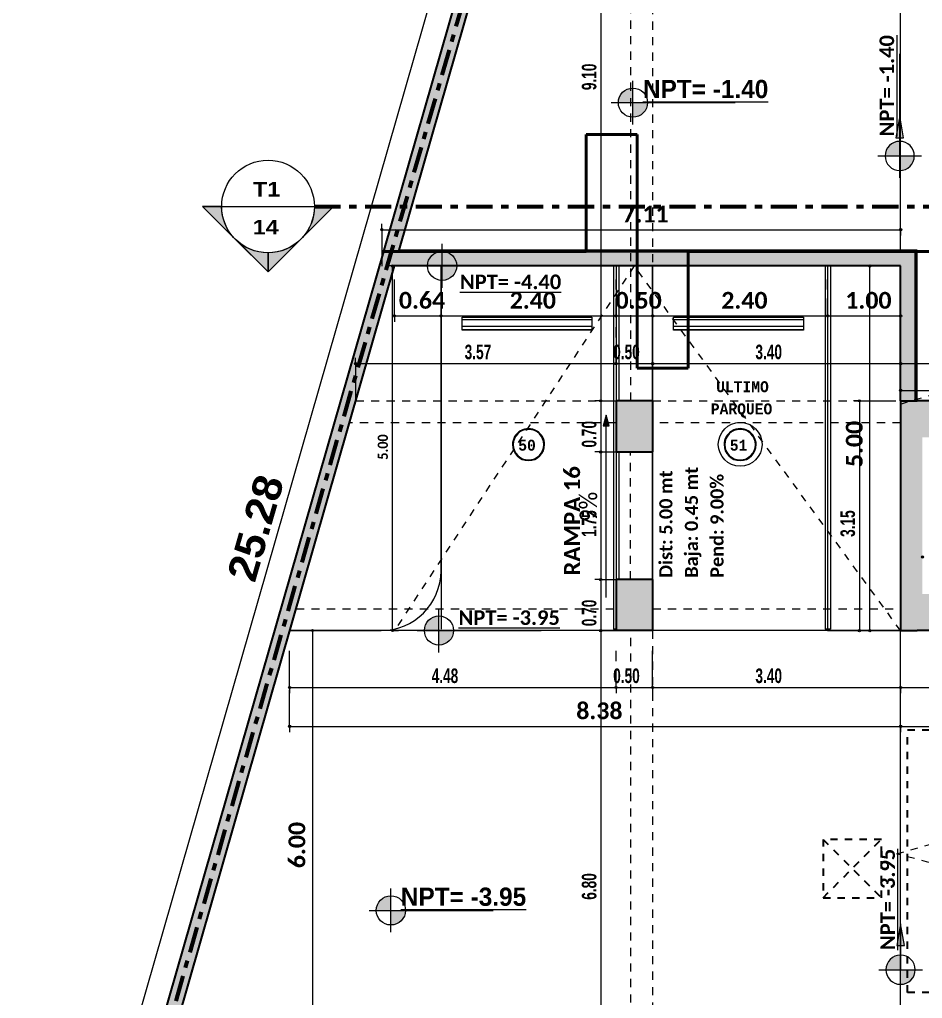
# Model space of a CAD drawing. Header units: metres. Extents: x -144 to 1000, y -717 to 29.
# Drawn here: x 120.13 to 132.51, y -565.47 to -552.05 of the extents above; entities that cross this region are included whole.
import ezdxf

# ---------------------------------------------------------------- set-up
doc = ezdxf.new("R2010")
doc.units = ezdxf.units.M
for name, pattern in [('Basculante', [0.11625, 0.075, -0.04125]), ('basculante modificado', [0.18, 0.1125, -0.0675]), ('Dash Dot 3_16_', [0.595313, 0.357187, -0.119063, 0, -0.119063]), ('Derribado', [0.36, 0.24, -0.12]), ('Elevado', [0.003969, 0.002381, -0.001587])]:
    doc.linetypes.add(name, pattern=pattern)
doc.layers.get('0').update_dxf_attribs({"color": 1})
for name, color, linetype, lineweight in [('A-ANNO-DIMS', 1, 'Continuous', 9), ('A-DETL', 1, 'Continuous', 9), ('A-DETL-THIN', 1, 'Continuous', 9), ('A-FLOR', 2, 'Continuous', 9), ('A-WALL', 4, 'Continuous', 9), ('C-PRKG', 2, 'Continuous', 9), ('G-ANNO-DIMS', 1, 'Continuous', 9), ('G-ANNO-SYMB', 1, 'Continuous', 9), ('G-ANNO-TEXT', 2, 'Continuous', 9), ('S-COLS', 7, 'Continuous', 9)]:
    doc.layers.add(name, color=color, linetype=linetype, lineweight=lineweight)
doc.layers.add('A-WALL-PATT', color=7, linetype='Continuous', lineweight=35, true_color=0x9c9c9c)
doc.styles.add('Arial Black', font='', dxfattribs={"height": 0.15})
doc.styles.add('Britannic Bold_B', font='', dxfattribs={"width": 0.7})
doc.styles.add('Britannic Bold_B_2', font='', dxfattribs={"width": 1.1, "height": 0.009})
doc.styles.add('Britannic Bold_B_3', font='', dxfattribs={"width": 0.7})
doc.styles.add('Calibri', font='calibri.ttf', dxfattribs={"width": 0.9, "height": 0.24})
doc.styles.add('Calibri_B', font='calibrib.ttf', dxfattribs={"height": 0.165})
doc.styles.add('Calibri_B_1', font='calibrib.ttf', dxfattribs={"height": 0.135})
doc.styles.add('Calibri_B_2', font='calibrib.ttf', dxfattribs={"height": 0.135})
doc.styles.add('Calibri_B_5', font='calibrib.ttf', dxfattribs={"height": 0.66})
doc.styles.add('Calibri_B_6', font='calibrib.ttf', dxfattribs={"width": 0.9})
doc.styles.add('Courier New_B', font='courbd.ttf', dxfattribs={"height": 0.1125})
doc.styles.get('Arial Black').set_extended_font_data('Arial Black')
doc.styles.get('Britannic Bold_B').set_extended_font_data('Britannic Bold', bold=True)
doc.styles.get('Britannic Bold_B_2').set_extended_font_data('Britannic Bold', bold=True)
doc.styles.get('Britannic Bold_B_3').set_extended_font_data('Britannic Bold', bold=True)

# ---------------------------------------------------------------- blocks, each defined once
blk = doc.blocks.new('Z')
at = {"layer": 'A-ANNO-DIMS', "lineweight": 25, "true_color": 0x004080}
h = blk.add_hatch(color=156, dxfattribs=at)
edge = h.paths.add_edge_path()
edge.add_arc((115.432, -494.839), 0.015, 0, 360)
h = blk.add_hatch(color=156, dxfattribs=at)
edge = h.paths.add_edge_path()
edge.add_arc((122.544, -494.839), 0.015, 0, 360)
at = {"layer": 'A-ANNO-DIMS', "lineweight": 25}
h = blk.add_hatch(color=256, dxfattribs=at)
edge = h.paths.add_edge_path()
edge.add_arc((115.58, -495.336), 0.015, 0, 360)
at = {"layer": 'A-ANNO-DIMS', "lineweight": 25, "true_color": 0x004080}
h = blk.add_hatch(color=156, dxfattribs=at)
edge = h.paths.add_edge_path()
edge.add_arc((122.123, -495.336), 0.015, 0, 360)
h = blk.add_hatch(color=156, dxfattribs=at)
edge = h.paths.add_edge_path()
edge.add_arc((115.605, -496.021), 0.015, 0, 360)
h = blk.add_hatch(color=156, dxfattribs=at)
edge = h.paths.add_edge_path()
edge.add_arc((116.244, -496.021), 0.015, 0, 360)
h = blk.add_hatch(color=156, dxfattribs=at)
edge = h.paths.add_edge_path()
edge.add_arc((116.244, -496.021), 0.015, 0, 360)
h = blk.add_hatch(color=156, dxfattribs=at)
edge = h.paths.add_edge_path()
edge.add_arc((118.644, -496.021), 0.015, 0, 360)
h = blk.add_hatch(color=156, dxfattribs=at)
edge = h.paths.add_edge_path()
edge.add_arc((118.644, -496.021), 0.015, 0, 360)
h = blk.add_hatch(color=156, dxfattribs=at)
edge = h.paths.add_edge_path()
edge.add_arc((119.144, -496.021), 0.015, 0, 360)
h = blk.add_hatch(color=156, dxfattribs=at)
edge = h.paths.add_edge_path()
edge.add_arc((119.144, -496.021), 0.015, 0, 360)
h = blk.add_hatch(color=156, dxfattribs=at)
edge = h.paths.add_edge_path()
edge.add_arc((121.544, -496.021), 0.015, 0, 360)
h = blk.add_hatch(color=156, dxfattribs=at)
edge = h.paths.add_edge_path()
edge.add_arc((121.544, -496.021), 0.015, 0, 360)
h = blk.add_hatch(color=156, dxfattribs=at)
edge = h.paths.add_edge_path()
edge.add_arc((122.544, -496.021), 0.015, 0, 360)
at = {"layer": 'A-ANNO-DIMS', "lineweight": 25, "true_color": 0x00592d}
h = blk.add_hatch(color=118, dxfattribs=at)
edge = h.paths.add_edge_path()
edge.add_arc((115.073, -496.675), 0.015, 0, 360)
h = blk.add_hatch(color=118, dxfattribs=at)
edge = h.paths.add_edge_path()
edge.add_arc((118.644, -496.675), 0.015, 0, 360)
h = blk.add_hatch(color=118, dxfattribs=at)
edge = h.paths.add_edge_path()
edge.add_arc((118.644, -496.675), 0.015, 0, 360)
h = blk.add_hatch(color=118, dxfattribs=at)
edge = h.paths.add_edge_path()
edge.add_arc((119.144, -496.675), 0.015, 0, 360)
h = blk.add_hatch(color=118, dxfattribs=at)
edge = h.paths.add_edge_path()
edge.add_arc((119.144, -496.675), 0.015, 0, 360)
h = blk.add_hatch(color=118, dxfattribs=at)
edge = h.paths.add_edge_path()
edge.add_arc((122.544, -496.675), 0.015, 0, 360)
h = blk.add_hatch(color=118, dxfattribs=at)
edge = h.paths.add_edge_path()
edge.add_arc((122.544, -496.675), 0.015, 0, 360)
at = {"layer": 'A-ANNO-DIMS', "lineweight": 25, "true_color": 0x004080}
h = blk.add_hatch(color=156, dxfattribs=at)
edge = h.paths.add_edge_path()
edge.add_arc((122.544, -497.042), 0.015, 0, 360)
at = {"layer": 'A-ANNO-DIMS', "lineweight": 25, "true_color": 0x00592d}
h = blk.add_hatch(color=118, dxfattribs=at)
edge = h.paths.add_edge_path()
edge.add_arc((118.434, -497.185), 0.015, 0, 360)
h = blk.add_hatch(color=118, dxfattribs=at)
edge = h.paths.add_edge_path()
edge.add_arc((118.434, -497.185), 0.015, 0, 360)
h = blk.add_hatch(color=118, dxfattribs=at)
edge = h.paths.add_edge_path()
edge.add_arc((121.979, -497.186), 0.015, 0, 360)
h = blk.add_hatch(color=118, dxfattribs=at)
edge = h.paths.add_edge_path()
edge.add_arc((118.434, -497.886), 0.015, 0, 360)
h = blk.add_hatch(color=118, dxfattribs=at)
edge = h.paths.add_edge_path()
edge.add_arc((118.434, -497.886), 0.015, 0, 360)
at = {"layer": 'A-ANNO-DIMS', "lineweight": 25}
h = blk.add_hatch(color=256, dxfattribs=at)
edge = h.paths.add_edge_path()
edge.add_arc((122.844, -499.326), 0.015, 0, 360)
at = {"layer": 'A-ANNO-DIMS', "lineweight": 25, "true_color": 0x00592d}
h = blk.add_hatch(color=118, dxfattribs=at)
edge = h.paths.add_edge_path()
edge.add_arc((118.434, -499.636), 0.015, 0, 360)
h = blk.add_hatch(color=118, dxfattribs=at)
edge = h.paths.add_edge_path()
edge.add_arc((118.434, -499.636), 0.015, 0, 360)
at = {"layer": 'A-ANNO-DIMS', "lineweight": 25, "true_color": 0x004080}
h = blk.add_hatch(color=156, dxfattribs=at)
edge = h.paths.add_edge_path()
edge.add_arc((114.482, -500.335), 0.015, 0, 360)
at = {"layer": 'A-ANNO-DIMS', "lineweight": 25}
h = blk.add_hatch(color=256, dxfattribs=at)
edge = h.paths.add_edge_path()
edge.add_arc((115.58, -500.335), 0.015, 0, 360)
at = {"layer": 'A-ANNO-DIMS', "lineweight": 25, "true_color": 0x00592d}
h = blk.add_hatch(color=118, dxfattribs=at)
edge = h.paths.add_edge_path()
edge.add_arc((118.434, -500.336), 0.015, 0, 360)
h = blk.add_hatch(color=118, dxfattribs=at)
edge = h.paths.add_edge_path()
edge.add_arc((118.434, -500.336), 0.015, 0, 360)
h = blk.add_hatch(color=118, dxfattribs=at)
edge = h.paths.add_edge_path()
edge.add_arc((121.979, -500.336), 0.015, 0, 360)
at = {"layer": 'A-ANNO-DIMS', "lineweight": 25, "true_color": 0x004080}
h = blk.add_hatch(color=156, dxfattribs=at)
edge = h.paths.add_edge_path()
edge.add_arc((122.123, -500.336), 0.015, 0, 360)
at = {"layer": 'A-ANNO-DIMS', "lineweight": 25, "true_color": 0x00592d}
h = blk.add_hatch(color=118, dxfattribs=at)
edge = h.paths.add_edge_path()
edge.add_arc((114.168, -501.115), 0.015, 0, 360)
h = blk.add_hatch(color=118, dxfattribs=at)
edge = h.paths.add_edge_path()
edge.add_arc((118.644, -501.115), 0.015, 0, 360)
h = blk.add_hatch(color=118, dxfattribs=at)
edge = h.paths.add_edge_path()
edge.add_arc((118.644, -501.115), 0.015, 0, 360)
h = blk.add_hatch(color=118, dxfattribs=at)
edge = h.paths.add_edge_path()
edge.add_arc((119.144, -501.115), 0.015, 0, 360)
h = blk.add_hatch(color=118, dxfattribs=at)
edge = h.paths.add_edge_path()
edge.add_arc((119.144, -501.115), 0.015, 0, 360)
h = blk.add_hatch(color=118, dxfattribs=at)
edge = h.paths.add_edge_path()
edge.add_arc((122.544, -501.115), 0.015, 0, 360)
h = blk.add_hatch(color=118, dxfattribs=at)
edge = h.paths.add_edge_path()
edge.add_arc((122.544, -501.115), 0.015, 0, 360)
at = {"layer": 'A-ANNO-DIMS', "lineweight": 25, "true_color": 0x004080}
h = blk.add_hatch(color=156, dxfattribs=at)
edge = h.paths.add_edge_path()
edge.add_arc((114.168, -501.649), 0.015, 0, 360)
h = blk.add_hatch(color=156, dxfattribs=at)
edge = h.paths.add_edge_path()
edge.add_arc((122.544, -501.649), 0.015, 0, 360)
h = blk.add_hatch(color=156, dxfattribs=at)
edge = h.paths.add_edge_path()
edge.add_arc((122.544, -501.649), 0.015, 0, 360)
at = {"layer": 'A-WALL-PATT', "true_color": 0x747474}
h = blk.add_hatch(color=8, dxfattribs=at)
h.paths.add_polyline_path([(110.992, -511.387), (113.254, -503.517), (113.045, -503.517), (110.784, -511.387)])
h.paths.add_polyline_path([(115.459, -495.118), (115.667, -495.118), (117.935, -487.228), (117.718, -487.256), (115.545, -494.82)])
for points in [[(113.045, -503.517), (113.254, -503.517), (115.662, -495.136), (115.454, -495.136), (113.254, -502.793)], [(122.544, -495.336), (122.744, -495.335), (122.744, -495.136), (115.662, -495.136), (115.604, -495.336), (122.544, -495.336)], [(122.544, -497.185), (122.744, -497.185), (122.744, -495.336), (122.544, -495.336), (122.544, -496.701)]]:
    blk.add_hatch(color=8, dxfattribs=at).paths.add_polyline_path(points)
at = {"layer": 'G-ANNO-DIMS'}
h = blk.add_hatch(color=256, dxfattribs=at)
edge = h.paths.add_edge_path()
edge.add_line((118.875, -493.097), (118.675, -493.097))
edge.add_arc((118.875, -493.097), 0.2, 90, 180, ccw=False)
edge.add_line((118.875, -492.897), (118.875, -493.097))
h = blk.add_hatch(color=256, dxfattribs=at)
edge = h.paths.add_edge_path()
edge.add_line((118.875, -493.097), (119.075, -493.097))
edge.add_arc((118.875, -493.097), 0.2, 270, 360, ccw=False)
edge.add_line((118.875, -493.297), (118.875, -493.097))
at = {"layer": 'G-ANNO-DIMS', "true_color": 0x0000ff}
for points in [[(122.532, -493.28), (122.479, -493.58), (122.585, -493.58)], [(122.544, -504.354), (122.491, -504.654), (122.596, -504.654)]]:
    blk.add_hatch(color=5, dxfattribs=at).paths.add_polyline_path(points)
at = {"layer": 'G-ANNO-DIMS', "extrusion": (0, 0, -1)}
h = blk.add_hatch(color=256, dxfattribs=at)
edge = h.paths.add_edge_path()
edge.add_line((-122.532, -493.828), (-122.532, -493.628))
edge.add_arc((-122.532, -493.828), 0.2, 360, 450, ccw=False)
edge.add_line((-122.332, -493.828), (-122.532, -493.828))
h = blk.add_hatch(color=256, dxfattribs=at)
edge = h.paths.add_edge_path()
edge.add_line((-122.532, -493.828), (-122.532, -494.028))
edge.add_arc((-122.532, -493.828), 0.2, 180, 270, ccw=False)
edge.add_line((-122.732, -493.828), (-122.532, -493.828))
at = {"layer": 'G-ANNO-DIMS'}
h = blk.add_hatch(color=256, dxfattribs=at)
edge = h.paths.add_edge_path()
edge.add_line((116.259, -495.335), (116.059, -495.335))
edge.add_arc((116.259, -495.335), 0.2, 90, 180, ccw=False)
edge.add_line((116.259, -495.135), (116.259, -495.335))
h = blk.add_hatch(color=256, dxfattribs=at)
edge = h.paths.add_edge_path()
edge.add_line((116.259, -495.335), (116.459, -495.335))
edge.add_arc((116.259, -495.335), 0.2, 270, 360, ccw=False)
edge.add_line((116.259, -495.535), (116.259, -495.335))
blk.add_hatch(color=256, dxfattribs=at).paths.add_polyline_path([(118.507, -497.38), (118.467, -497.53), (118.547, -497.53)])
h = blk.add_hatch(color=256, dxfattribs=at)
edge = h.paths.add_edge_path()
edge.add_line((116.216, -500.335), (116.016, -500.335))
edge.add_arc((116.216, -500.335), 0.2, 90, 180, ccw=False)
edge.add_line((116.216, -500.135), (116.216, -500.335))
h = blk.add_hatch(color=256, dxfattribs=at)
edge = h.paths.add_edge_path()
edge.add_line((116.216, -500.335), (116.416, -500.335))
edge.add_arc((116.216, -500.335), 0.2, 270, 360, ccw=False)
edge.add_line((116.216, -500.535), (116.216, -500.335))
h = blk.add_hatch(color=256, dxfattribs=at)
edge = h.paths.add_edge_path()
edge.add_line((115.557, -504.172), (115.357, -504.172))
edge.add_arc((115.557, -504.172), 0.2, 90, 180, ccw=False)
edge.add_line((115.557, -503.972), (115.557, -504.172))
h = blk.add_hatch(color=256, dxfattribs=at)
edge = h.paths.add_edge_path()
edge.add_line((115.557, -504.172), (115.757, -504.172))
edge.add_arc((115.557, -504.172), 0.2, 270, 360, ccw=False)
edge.add_line((115.557, -504.372), (115.557, -504.172))
at = {"layer": 'G-ANNO-DIMS', "extrusion": (0, 0, -1)}
h = blk.add_hatch(color=256, dxfattribs=at)
edge = h.paths.add_edge_path()
edge.add_line((-122.544, -504.985), (-122.544, -504.785))
edge.add_arc((-122.544, -504.985), 0.2, 360, 450, ccw=False)
edge.add_line((-122.344, -504.985), (-122.544, -504.985))
h = blk.add_hatch(color=256, dxfattribs=at)
edge = h.paths.add_edge_path()
edge.add_line((-122.544, -504.985), (-122.544, -505.185))
edge.add_arc((-122.544, -504.985), 0.2, 180, 270, ccw=False)
edge.add_line((-122.744, -504.985), (-122.544, -504.985))
at = {"layer": 'G-ANNO-SYMB', "extrusion": (0, 0, -1)}
h = blk.add_hatch(color=256, dxfattribs=at)
edge = h.paths.add_edge_path()
edge.add_arc((-113.873, -494.521), 0.636, 317.9216, 360)
edge.add_line((-113.237, -494.521), (-112.975, -494.521))
edge.add_line((-112.975, -494.521), (-113.401, -494.947))
h = blk.add_hatch(color=256, dxfattribs=at)
edge = h.paths.add_edge_path()
edge.add_line((-114.345, -494.947), (-114.771, -494.521))
edge.add_line((-114.771, -494.521), (-114.509, -494.521))
edge.add_arc((-113.873, -494.521), 0.636, 180, 222.0784)
h = blk.add_hatch(color=256, dxfattribs=at)
edge = h.paths.add_edge_path()
edge.add_line((-113.424, -494.97), (-113.873, -495.419))
edge.add_line((-113.873, -495.419), (-113.873, -495.156))
edge.add_arc((-113.873, -494.521), 0.635, 270, 315)
h = blk.add_hatch(color=256, dxfattribs=at)
edge = h.paths.add_edge_path()
edge.add_arc((-113.873, -494.521), 0.635, 225, 270)
edge.add_line((-113.873, -495.156), (-113.873, -495.419))
edge.add_line((-113.873, -495.419), (-114.322, -494.97))
at = {"layer": 'S-COLS', "true_color": 0x5c5c5c}
h = blk.add_hatch(color=251, dxfattribs=at)
h.paths.add_polyline_path([(119.144, -508.036), (119.144, -507.136), (118.644, -507.136), (118.644, -508.036)])
h.paths.add_polyline_path([(136.944, -508.036), (136.944, -507.136), (136.444, -507.136), (136.444, -508.036)])
h.paths.add_polyline_path([(126.344, -508.036), (126.844, -508.036), (126.844, -507.136), (126.344, -507.136), (126.344, -507.984)])
h.paths.add_polyline_path([(133.144, -500.336), (133.144, -500.336), (133.144, -497.186), (132.644, -497.186), (132.644, -500.336)])
h.paths.add_polyline_path([(124.544, -500.336), (124.544, -499.836), (122.844, -499.836), (122.844, -497.686), (124.544, -497.686), (124.544, -497.186), (122.769, -497.186), (122.769, -500.336)])
h.paths.add_polyline_path([(126.844, -500.336), (126.844, -499.436), (126.344, -499.436), (126.344, -500.336), (126.785, -500.336)])
h.paths.add_polyline_path([(136.544, -500.336), (136.944, -500.336), (136.944, -499.636), (136.544, -499.636)])
h.paths.add_polyline_path([(126.785, -498.086), (126.844, -498.086), (126.844, -497.186), (126.344, -497.186), (126.344, -498.086)])
h.paths.add_polyline_path([(136.944, -497.886), (136.944, -497.185), (136.544, -497.186), (136.544, -497.886)])
h.paths.add_polyline_path([(136.444, -489.186), (136.944, -489.186), (136.944, -488.286), (136.444, -488.286), (136.444, -488.992)])
h.paths.add_polyline_path([(126.844, -489.186), (126.844, -488.286), (126.344, -488.286), (126.344, -489.186), (126.785, -489.186)])
h.paths.add_polyline_path([(118.844, -488.586), (119.744, -488.586), (119.744, -488.086), (118.844, -488.086)])
h = blk.add_hatch(color=251, dxfattribs=at)
h.paths.add_polyline_path([(122.544, -500.336), (122.769, -500.335), (122.769, -497.186), (122.544, -497.186), (122.544, -500.336)])
h.paths.add_polyline_path([(118.644, -500.336), (119.144, -500.335), (119.144, -499.636), (118.644, -499.636), (118.644, -500.335)])
h.paths.add_polyline_path([(118.644, -497.886), (119.144, -497.886), (119.144, -497.185), (118.644, -497.185)])
at = {"layer": 'A-ANNO-DIMS', "color": 5, "true_color": 0x0000ff}
blk.add_line((110.467, -511.307), (117.448, -487.015), dxfattribs=at)
at = {"layer": 'A-ANNO-DIMS', "color": 118, "true_color": 0x00592d}
for p, q in [((118.434, -488.086), (118.434, -497.185)), ((119.144, -496.675), (119.144, -496.175)), ((119.144, -496.675), (119.144, -496.175)), ((115.073, -496.675), (115.073, -496.595)), ((115.073, -496.675), (118.644, -496.675)), ((115.073, -496.675), (115.073, -497.175)), ((118.644, -496.675), (118.644, -496.755)), ((118.644, -496.675), (119.144, -496.675)), ((118.644, -496.675), (118.644, -496.755)), ((119.144, -496.675), (119.144, -496.755)), ((119.144, -496.675), (122.544, -496.675)), ((119.144, -496.675), (119.144, -496.755)), ((122.544, -496.675), (122.544, -496.595)), ((122.544, -496.675), (122.544, -496.595)), ((122.544, -496.675), (122.544, -497.175)), ((122.544, -496.675), (124.544, -496.675)), ((122.544, -496.675), (122.544, -497.175)), ((118.434, -497.185), (118.354, -497.185)), ((118.434, -497.185), (118.354, -497.185)), ((118.434, -497.185), (118.934, -497.185)), ((118.434, -497.185), (118.434, -497.886)), ((118.434, -497.185), (118.934, -497.185)), ((121.979, -497.186), (121.899, -497.186)), ((121.979, -497.186), (121.979, -500.336)), ((121.979, -497.186), (122.479, -497.186)), ((118.434, -497.886), (118.354, -497.886)), ((118.434, -497.886), (118.354, -497.886)), ((118.434, -497.886), (118.934, -497.886)), ((118.434, -497.886), (118.434, -499.636)), ((118.434, -497.886), (118.934, -497.886)), ((118.434, -499.636), (118.354, -499.636)), ((118.434, -499.636), (118.354, -499.636)), ((118.434, -499.636), (118.934, -499.636)), ((118.434, -499.636), (118.434, -500.336)), ((118.434, -499.636), (118.934, -499.636)), ((118.434, -500.336), (118.354, -500.336)), ((118.434, -500.336), (118.354, -500.336)), ((118.434, -500.336), (118.934, -500.336)), ((118.434, -500.336), (118.434, -507.136)), ((118.434, -500.336), (118.934, -500.336)), ((121.979, -500.336), (121.899, -500.336)), ((121.979, -500.336), (122.479, -500.336)), ((114.168, -501.115), (114.168, -500.615)), ((119.144, -501.115), (119.144, -500.615)), ((119.144, -501.115), (119.144, -500.615)), ((122.544, -501.115), (122.544, -500.615)), ((122.544, -501.115), (122.544, -500.615)), ((114.168, -501.115), (118.644, -501.115)), ((114.168, -501.115), (114.168, -501.195)), ((118.644, -501.115), (118.644, -501.195)), ((118.644, -501.115), (119.144, -501.115)), ((118.644, -501.115), (118.644, -501.195)), ((119.144, -501.115), (119.144, -501.195)), ((119.144, -501.115), (122.544, -501.115)), ((119.144, -501.115), (119.144, -501.195)), ((122.544, -501.115), (122.544, -501.195)), ((122.544, -501.115), (124.544, -501.115)), ((122.544, -501.115), (122.544, -501.195))]:
    blk.add_line(p, q, dxfattribs=at)
at = {"layer": 'A-ANNO-DIMS', "color": 156, "true_color": 0x004080}
for p, q in [((122.544, -494.839), (122.544, -494.339)), ((115.432, -494.839), (115.432, -494.759)), ((115.432, -494.839), (122.544, -494.839)), ((115.432, -494.839), (115.432, -495.339)), ((122.544, -494.839), (122.544, -494.919)), ((122.123, -495.336), (121.623, -495.336)), ((122.123, -500.336), (122.123, -495.336)), ((122.123, -495.336), (122.203, -495.336)), ((115.605, -496.021), (115.605, -495.521)), ((116.244, -496.021), (116.244, -495.521)), ((116.244, -496.021), (116.244, -495.521)), ((119.144, -496.021), (119.144, -495.521)), ((119.144, -496.021), (119.144, -495.521)), ((122.544, -496.021), (122.544, -495.521)), ((115.605, -496.021), (116.244, -496.021)), ((115.605, -496.021), (115.605, -496.101)), ((116.244, -496.021), (116.244, -496.101)), ((116.244, -496.021), (118.644, -496.021)), ((116.244, -496.021), (116.244, -496.101)), ((118.644, -496.021), (118.644, -496.101)), ((118.644, -496.021), (119.144, -496.021)), ((118.644, -496.021), (118.644, -496.101)), ((119.144, -496.021), (119.144, -496.101)), ((119.144, -496.021), (121.544, -496.021)), ((119.144, -496.021), (119.144, -496.101)), ((121.544, -496.021), (121.544, -496.101)), ((121.544, -496.021), (122.544, -496.021)), ((121.544, -496.021), (121.544, -496.101)), ((122.544, -496.021), (122.544, -496.101)), ((122.544, -497.042), (122.544, -496.542)), ((122.544, -497.042), (130.844, -497.042)), ((122.544, -497.042), (122.544, -497.122)), ((114.482, -500.335), (114.402, -500.335)), ((114.482, -500.335), (114.482, -506.335)), ((114.482, -500.335), (114.982, -500.335)), ((122.123, -500.336), (121.623, -500.336)), ((122.123, -500.336), (122.203, -500.336)), ((114.168, -501.649), (114.168, -501.149)), ((122.544, -501.649), (122.544, -501.149)), ((122.544, -501.649), (122.544, -501.149)), ((114.168, -501.649), (122.544, -501.649)), ((114.168, -501.649), (114.168, -501.729)), ((122.544, -501.649), (133.144, -501.649)), ((122.544, -501.649), (122.544, -501.729)), ((122.544, -501.649), (122.544, -501.729))]:
    blk.add_line(p, q, dxfattribs=at)
at = {"layer": 'A-ANNO-DIMS'}
for p, q in [((115.58, -495.336), (115.5, -495.336)), ((115.58, -500.335), (115.58, -495.336)), ((115.58, -495.336), (115.88, -495.336)), ((115.58, -500.335), (115.28, -500.335)), ((115.58, -500.335), (115.66, -500.335))]:
    blk.add_line(p, q, dxfattribs=at)
at = {"layer": 'A-ANNO-DIMS', "color": 156, "linetype": 'Derribado', "true_color": 0x004080}
for p, q in [((118.644, -496.021), (118.644, -495.521)), ((118.644, -496.021), (118.644, -495.521)), ((121.544, -496.021), (121.544, -495.521)), ((121.544, -496.021), (121.544, -495.521))]:
    blk.add_line(p, q, dxfattribs=at)
at = {"layer": 'A-ANNO-DIMS', "color": 118, "linetype": 'Derribado', "true_color": 0x00592d}
for p, q in [((118.644, -496.675), (118.644, -496.175)), ((118.644, -496.675), (118.644, -496.175)), ((118.644, -501.115), (118.644, -500.615)), ((118.644, -501.115), (118.644, -500.615))]:
    blk.add_line(p, q, dxfattribs=at)
at = {"layer": 'A-ANNO-DIMS', "color": 156, "lineweight": 25, "true_color": 0x004080}
for centre in [(115.432, -494.839), (122.544, -494.839), (122.123, -495.336), (115.605, -496.021), (116.244, -496.021), (116.244, -496.021), (118.644, -496.021), (118.644, -496.021), (119.144, -496.021), (119.144, -496.021), (121.544, -496.021), (121.544, -496.021), (122.544, -496.021), (122.544, -497.042), (114.482, -500.335), (122.123, -500.336), (114.168, -501.649), (122.544, -501.649), (122.544, -501.649)]:
    blk.add_circle(centre, 0.015, dxfattribs=at)
at = {"layer": 'A-ANNO-DIMS', "lineweight": 25}
for centre in [(115.58, -495.336), (122.844, -499.326), (115.58, -500.335)]:
    blk.add_circle(centre, 0.015, dxfattribs=at)
at = {"layer": 'A-ANNO-DIMS', "color": 118, "lineweight": 25, "true_color": 0x00592d}
for centre in [(115.073, -496.675), (118.644, -496.675), (118.644, -496.675), (119.144, -496.675), (119.144, -496.675), (122.544, -496.675), (122.544, -496.675), (118.434, -497.185), (118.434, -497.185), (121.979, -497.186), (118.434, -497.886), (118.434, -497.886), (118.434, -499.636), (118.434, -499.636), (118.434, -500.336), (118.434, -500.336), (121.979, -500.336), (114.168, -501.115), (118.644, -501.115), (118.644, -501.115), (119.144, -501.115), (119.144, -501.115), (122.544, -501.115), (122.544, -501.115)]:
    blk.add_circle(centre, 0.015, dxfattribs=at)
at = {"layer": 'A-DETL', "color": 7, "linetype": 'Dash Dot 3_16_', "lineweight": 70}
blk.add_line((110.883, -511.427), (117.864, -487.135), dxfattribs=at)
at = {"layer": 'A-DETL', "color": 7, "linetype": 'basculante modificado'}
for p, q in [((118.844, -497.185), (118.844, -488.586)), ((119.144, -488.586), (119.144, -497.186)), ((115.073, -497.185), (118.683, -497.185)), ((119.144, -497.186), (122.544, -497.186)), ((118.644, -497.485), (114.987, -497.485)), ((122.544, -497.486), (119.144, -497.486)), ((118.843, -499.635), (118.843, -497.886)), ((119.143, -497.886), (119.143, -499.635)), ((114.254, -500.036), (118.644, -500.036)), ((119.143, -500.036), (122.544, -500.036)), ((118.844, -500.336), (114.168, -500.336)), ((118.844, -507.136), (118.844, -500.336)), ((122.544, -500.336), (119.144, -500.336)), ((119.144, -500.336), (119.144, -507.136))]:
    blk.add_line(p, q, dxfattribs=at)
at = {"layer": 'A-DETL', "color": 7, "lineweight": 50}
for p, q in [((118.232, -495.136), (118.232, -493.536)), ((118.232, -493.536), (118.932, -493.536)), ((118.932, -493.536), (118.932, -496.736)), ((115.432, -495.136), (118.232, -495.136)), ((119.632, -496.736), (119.632, -495.136)), ((119.632, -495.136), (123.032, -495.136)), ((118.932, -496.736), (119.632, -496.736))]:
    blk.add_line(p, q, dxfattribs=at)
at = {"layer": 'A-DETL', "color": 9, "linetype": 'Basculante', "true_color": 0xc0c0c0}
for p, q in [((122.544, -497.229), (133.144, -494.127)), ((118.894, -495.336), (115.604, -500.336)), ((122.544, -500.336), (118.894, -495.336)), ((122.493, -503.395), (133.144, -500.335)), ((133.144, -506.348), (122.493, -503.395))]:
    blk.add_line(p, q, dxfattribs=at)
at = {"layer": 'A-DETL', "color": 11, "linetype": 'Elevado', "lineweight": 35, "true_color": 0xff6262}
for p, q in [((122.641, -501.698), (133.141, -501.698)), ((122.641, -505.298), (122.641, -501.698)), ((122.281, -503.198), (121.481, -503.198)), ((121.481, -503.198), (121.481, -503.998)), ((121.481, -503.198), (122.281, -503.998)), ((121.481, -503.998), (122.281, -503.198)), ((122.281, -503.998), (122.281, -503.198)), ((121.481, -503.998), (122.281, -503.998)), ((133.141, -505.298), (122.641, -505.298))]:
    blk.add_line(p, q, dxfattribs=at)
at = {"layer": 'A-DETL', "color": 7}
blk.add_circle((120.345, -497.783), 0.3, dxfattribs=at)
at = {"layer": 'A-DETL-THIN'}
for p, q in [((115.604, -495.336), (114.168, -500.335)), ((116.244, -495.336), (115.604, -495.336)), ((116.244, -499.514), (116.244, -495.336)), ((118.644, -495.336), (118.644, -497.185)), ((119.144, -495.336), (118.644, -495.336)), ((119.144, -497.185), (119.144, -495.336)), ((121.544, -495.336), (121.544, -500.335)), ((122.544, -495.336), (121.544, -495.336)), ((122.544, -500.335), (122.544, -495.336)), ((118.644, -497.185), (119.144, -497.185)), ((118.644, -497.886), (118.644, -499.635)), ((119.143, -497.886), (118.644, -497.886)), ((119.143, -499.635), (119.143, -497.886)), ((118.644, -499.635), (119.143, -499.635)), ((114.168, -500.335), (115.422, -500.335)), ((121.544, -500.335), (122.544, -500.335))]:
    blk.add_line(p, q, dxfattribs=at)
blk.add_arc((115.422, -499.514), 0.822, 270, 0, dxfattribs=at)
at = {"layer": 'A-FLOR'}
for p, q in [((122.544, -495.118), (122.544, -490.686)), ((122.769, -495.118), (115.667, -495.118)), ((122.769, -497.185), (122.769, -495.118)), ((122.544, -508.777), (122.544, -495.336)), ((136.544, -497.185), (122.769, -497.185)), ((118.644, -500.335), (114.168, -500.335)), ((122.544, -500.335), (119.144, -500.335))]:
    blk.add_line(p, q, dxfattribs=at)
at = {"layer": 'A-WALL', "lineweight": 35}
for p, q in [((117.779, -487.047), (115.459, -495.118)), ((117.935, -487.228), (115.667, -495.118)), ((115.454, -495.136), (110.726, -511.587)), ((115.454, -495.136), (122.744, -495.136)), ((122.744, -495.136), (122.744, -497.185)), ((115.604, -495.336), (110.992, -511.387)), ((122.544, -495.336), (115.604, -495.336)), ((122.544, -497.185), (122.544, -495.336)), ((122.544, -497.185), (122.744, -497.185))]:
    blk.add_line(p, q, dxfattribs=at)
at = {"layer": 'C-PRKG'}
for p, q in [((116.244, -495.336), (116.244, -500.316)), ((118.608, -495.336), (118.608, -500.316)), ((118.683, -495.336), (118.683, -497.185)), ((119.144, -495.336), (119.144, -497.185)), ((121.508, -495.336), (121.508, -500.316)), ((121.583, -495.336), (121.583, -500.316)), ((116.533, -496.077), (116.533, -496.039)), ((116.533, -496.039), (118.313, -496.039)), ((116.533, -496.166), (116.533, -496.077)), ((118.313, -496.077), (116.533, -496.077)), ((118.313, -496.039), (118.313, -496.077)), ((118.313, -496.077), (118.313, -496.166)), ((119.433, -496.077), (119.433, -496.039)), ((119.433, -496.039), (121.213, -496.039)), ((119.433, -496.166), (119.433, -496.077)), ((121.213, -496.077), (119.433, -496.077)), ((121.213, -496.039), (121.213, -496.077)), ((121.213, -496.077), (121.213, -496.166)), ((116.533, -496.214), (116.533, -496.166)), ((118.313, -496.166), (116.533, -496.166)), ((116.533, -496.216), (116.533, -496.214)), ((118.313, -496.214), (116.533, -496.214)), ((118.313, -496.216), (116.533, -496.216)), ((118.313, -496.166), (118.313, -496.214)), ((118.313, -496.214), (118.313, -496.216)), ((119.433, -496.214), (119.433, -496.166)), ((121.213, -496.166), (119.433, -496.166)), ((119.433, -496.216), (119.433, -496.214)), ((121.213, -496.214), (119.433, -496.214)), ((121.213, -496.216), (119.433, -496.216)), ((121.213, -496.166), (121.213, -496.214)), ((121.213, -496.214), (121.213, -496.216)), ((117.224, -497.786), (117.224, -497.786)), ((117.664, -497.786), (117.664, -497.786)), ((118.683, -497.886), (118.683, -499.636)), ((119.144, -497.886), (119.144, -499.636)), ((120.124, -497.786), (120.124, -497.786)), ((120.564, -497.786), (120.564, -497.786)), ((118.608, -500.316), (118.644, -500.316)), ((118.644, -500.316), (118.608, -500.316)), ((118.608, -500.316), (118.608, -500.316)), ((121.508, -500.316), (121.583, -500.316)), ((121.583, -500.316), (121.508, -500.316)), ((121.508, -500.316), (121.508, -500.316)), ((121.583, -500.316), (121.583, -500.316))]:
    blk.add_line(p, q, dxfattribs=at)
for centre, major_axis, start_param, end_param in [((117.444, -497.786), (0.22, 0), 0, 3.141593), ((117.444, -497.786), (-0.21, 0), 3.141593, 6.283185), ((117.444, -497.786), (0.21, 0), 0.001082, 3.140511), ((120.344, -497.786), (0.22, 0), 0, 3.141593), ((120.344, -497.786), (-0.21, 0), 3.141593, 6.283185), ((120.344, -497.786), (0.21, 0), 0.001082, 3.140511), ((117.444, -497.786), (0.22, 0), 3.141593, 6.283185), ((117.444, -497.786), (0.22, 0), 3.141593, 6.283185), ((117.444, -497.786), (0.21, 0), 3.141593, 6.283185), ((120.344, -497.786), (0.22, 0), 3.141593, 6.283185), ((120.344, -497.786), (0.22, 0), 3.141593, 6.283185), ((120.344, -497.786), (0.21, 0), 3.141593, 6.283185)]:
    blk.add_ellipse(centre, major_axis=major_axis, ratio=0.995974, start_param=start_param, end_param=end_param, dxfattribs=at)
at = {"layer": 'G-ANNO-DIMS', "extrusion": (0, 0, -1)}
for p, q in [((122.532, -494.128), (122.532, -492.428)), ((122.232, -493.828), (122.832, -493.828)), ((122.544, -505.285), (122.544, -503.585)), ((122.244, -504.985), (122.844, -504.985))]:
    blk.add_line(p, q, dxfattribs=at)
at = {"layer": 'G-ANNO-DIMS'}
for p, q in [((118.875, -493.397), (118.875, -492.797)), ((118.575, -493.097), (120.275, -493.097)), ((116.259, -495.635), (116.259, -495.035)), ((115.959, -495.335), (117.659, -495.335)), ((118.507, -497.38), (118.467, -497.53)), ((118.547, -497.53), (118.507, -497.38)), ((118.507, -499.88), (118.507, -497.38)), ((118.467, -497.53), (118.547, -497.53)), ((116.216, -500.635), (116.216, -500.035)), ((115.916, -500.335), (117.616, -500.335)), ((115.557, -504.472), (115.557, -503.872)), ((115.257, -504.172), (116.957, -504.172))]:
    blk.add_line(p, q, dxfattribs=at)
at = {"layer": 'G-ANNO-DIMS', "color": 5, "true_color": 0x0000ff}
for p, q in [((122.532, -493.28), (122.479, -493.58)), ((122.585, -493.58), (122.532, -493.28)), ((122.532, -493.28), (122.532, -493.828)), ((122.479, -493.58), (122.585, -493.58)), ((116.235, -500.335), (116.216, -500.335)), ((122.544, -504.354), (122.491, -504.654)), ((122.596, -504.654), (122.544, -504.354)), ((122.544, -504.354), (122.544, -504.985)), ((122.491, -504.654), (122.596, -504.654))]:
    blk.add_line(p, q, dxfattribs=at)
at = {"layer": 'G-ANNO-DIMS'}
for centre in [(118.875, -493.097), (116.259, -495.335), (116.216, -500.335), (115.557, -504.172)]:
    blk.add_circle(centre, 0.2, dxfattribs=at)
at = {"layer": 'G-ANNO-DIMS', "extrusion": (0, 0, -1)}
for centre in [(-122.532, -493.828), (-122.544, -504.985)]:
    blk.add_circle(centre, 0.2, dxfattribs=at)
at = {"layer": 'G-ANNO-SYMB', "lineweight": 18, "extrusion": (0, 0, -1)}
for p, q in [((113.873, -495.419), (112.975, -494.521)), ((113.238, -494.521), (112.975, -494.521)), ((113.401, -494.947), (112.975, -494.521)), ((112.975, -494.521), (113.237, -494.521)), ((113.873, -495.419), (114.771, -494.521)), ((114.771, -494.521), (114.345, -494.947)), ((114.508, -494.521), (114.771, -494.521)), ((114.509, -494.521), (114.771, -494.521)), ((113.873, -495.419), (113.424, -494.97)), ((114.322, -494.97), (113.873, -495.419)), ((113.873, -495.156), (113.873, -495.419)), ((113.873, -495.419), (113.873, -495.156))]:
    blk.add_line(p, q, dxfattribs=at)
at = {"layer": 'G-ANNO-SYMB', "lineweight": 18}
blk.add_line((113.238, -494.521), (114.508, -494.521), dxfattribs=at)
at = {"layer": 'G-ANNO-SYMB', "linetype": 'Dash Dot 3_16_', "lineweight": 70}
blk.add_line((114.508, -494.521), (123.624, -494.521), dxfattribs=at)
at = {"layer": 'G-ANNO-SYMB', "lineweight": 18, "extrusion": (0, 0, -1)}
for radius, start, end in [(0.635, 0, 180), (0.636, 317.9216, 0), (0.635, 180, 0), (0.636, 180, 222.0784), (0.635, 270, 315), (0.635, 225, 270)]:
    blk.add_arc((-113.873, -494.521), radius, start, end, dxfattribs=at)
at = {"layer": 'S-COLS', "lineweight": 35}
for p, q in [((119.144, -497.185), (118.644, -497.185)), ((118.644, -497.185), (118.644, -497.886)), ((119.144, -497.185), (119.144, -497.886)), ((122.544, -497.186), (122.769, -497.186)), ((122.544, -497.186), (122.544, -500.336)), ((124.544, -497.186), (122.769, -497.186)), ((118.644, -497.886), (119.144, -497.886)), ((119.144, -499.636), (118.644, -499.636)), ((118.644, -499.636), (118.644, -500.336)), ((119.144, -499.636), (119.144, -500.336)), ((119.144, -500.336), (118.644, -500.336)), ((122.544, -500.336), (122.769, -500.336)), ((124.544, -500.336), (122.769, -500.336))]:
    blk.add_line(p, q, dxfattribs=at)
at = {"layer": 'A-ANNO-DIMS', "color": 118, "true_color": 0x00592d, "char_height": 0.2, "width": 0.69614, "attachment_point": 1, "rotation": 90, "line_spacing_factor": 1.000203, "style": 'Britannic Bold_B_3'}
for s, insert in [('9.10', (118.174, -492.926)), ('0.70', (118.174, -497.826)), ('1.75', (118.174, -499.051)), ('3.15', (121.719, -499.051)), ('0.70', (118.174, -500.276)), ('6.80', (118.174, -504.026))]:
    blk.add_mtext(s, dxfattribs=dict(at, insert=insert))
at = {"layer": 'A-ANNO-DIMS', "color": 156, "true_color": 0x004080, "char_height": 0.23, "width": 0.61793, "attachment_point": 1, "line_spacing_factor": 1.158048, "style": 'Calibri_B_5'}
for s, insert in [('7.11', (118.73, -494.51)), ('0.64', (115.667, -495.692)), ('2.40', (117.186, -495.692)), ('0.50', (118.636, -495.692)), ('2.40', (120.086, -495.692)), ('1.00', (121.786, -495.692)), ('8.38', (118.098, -501.32))]:
    blk.add_mtext(s, dxfattribs=dict(at, insert=insert))
at = {"layer": 'A-ANNO-DIMS', "color": 118, "true_color": 0x00592d, "char_height": 0.2, "width": 0.69614, "attachment_point": 1, "line_spacing_factor": 1.000203, "style": 'Britannic Bold_B_3'}
for s, insert in [('3.57', (116.568, -496.415)), ('0.50', (118.604, -496.415)), ('3.40', (120.554, -496.415)), ('4.48', (116.116, -500.855)), ('0.50', (118.604, -500.855)), ('3.40', (120.554, -500.855))]:
    blk.add_mtext(s, dxfattribs=dict(at, insert=insert))
at = {"layer": 'A-ANNO-DIMS', "color": 156, "true_color": 0x004080, "char_height": 0.23, "width": 0.61793, "attachment_point": 1, "rotation": 90, "line_spacing_factor": 1.158048, "style": 'Calibri_B_5'}
for s, insert in [('5.00', (121.794, -498.094)), ('6.00', (114.153, -503.593))]:
    blk.add_mtext(s, dxfattribs=dict(at, insert=insert))
at = {"layer": 'A-ANNO-DIMS', "insert": (115.376, -497.992), "char_height": 0.14, "width": 0.37613, "attachment_point": 1, "rotation": 90, "line_spacing_factor": 1.158048, "style": 'Calibri_B_6'}
blk.add_mtext('5.00', dxfattribs=at)
at = {"layer": 'A-ANNO-DIMS', "color": 5, "true_color": 0x0000ff, "insert": (113.306, -499.581), "char_height": 0.4, "width": 1.40028, "attachment_point": 1, "rotation": 73.9667, "line_spacing_factor": 1.000203, "style": 'Britannic Bold_B_2'}
blk.add_mtext('25.28', dxfattribs=at)
at = {"layer": 'G-ANNO-DIMS', "color": 5, "true_color": 0x0000ff, "style": 'Calibri_B_2'}
for s, p in [('%%UNPT= -1.40', (122.455, -493.56)), ('%%UNPT= -3.95', (122.466, -504.716))]:
    blk.add_text(s, height=0.2, rotation=90, dxfattribs=at).set_placement(p)
at = {"layer": 'G-ANNO-DIMS', "style": 'Britannic Bold_B'}
for s, p in [('%%UNPT= -1.40', (119.012, -493.035)), ('%%UNPT= -3.95', (115.693, -504.109))]:
    blk.add_text(s, height=0.25, dxfattribs=at).set_placement(p)
at = {"layer": 'G-ANNO-DIMS', "color": 5, "true_color": 0x0000ff, "style": 'Calibri_B_2'}
for s, p in [('%%UNPT= -4.40', (116.503, -495.654)), ('%%UNPT= -3.95', (116.484, -500.258))]:
    blk.add_text(s, height=0.2, dxfattribs=at).set_placement(p)
at = {"layer": 'G-ANNO-DIMS', "style": 'Calibri', "width": 0.9}
blk.add_text('9%%%', height=0.24, rotation=90, dxfattribs=at).set_placement((118.384, -498.844))
at = {"layer": 'G-ANNO-SYMB', "style": 'Arial Black'}
for s, p in [('T1', (113.667, -494.384)), ('14', (113.663, -494.904))]:
    blk.add_text(s, height=0.2, dxfattribs=at).set_placement(p)
at = {"layer": 'G-ANNO-TEXT', "style": 'Courier New_B', "width": 0.8}
for s, p in [('ULTIMO', (120.016, -497.067)), ('PARQUEO', (119.943, -497.371)), ('50', (117.303, -497.869)), ('51', (120.203, -497.869))]:
    blk.add_text(s, height=0.15, dxfattribs=at).set_placement(p)
at = {"layer": 'G-ANNO-TEXT'}
for s, height, style, p in [('RAMPA 16', 0.22, 'Calibri_B_1', (118.15, -499.581)), ('Dist: 5.00 mt', 0.18, 'Calibri_B', (119.416, -499.611)), ('Baja: 0.45 mt', 0.18, 'Calibri_B', (119.767, -499.611)), ('Pend: 9.00%%%', 0.18, 'Calibri_B', (120.117, -499.611))]:
    blk.add_text(s, height=height, rotation=90, dxfattribs=dict(at, style=style)).set_placement(p)

msp = doc.modelspace()

# ---------------------------------------------------------------- block references
at = {"color": 3}
msp.add_blockref('Z', (9.668, -60.088), dxfattribs=at)

doc.saveas('drawing.dxf')
